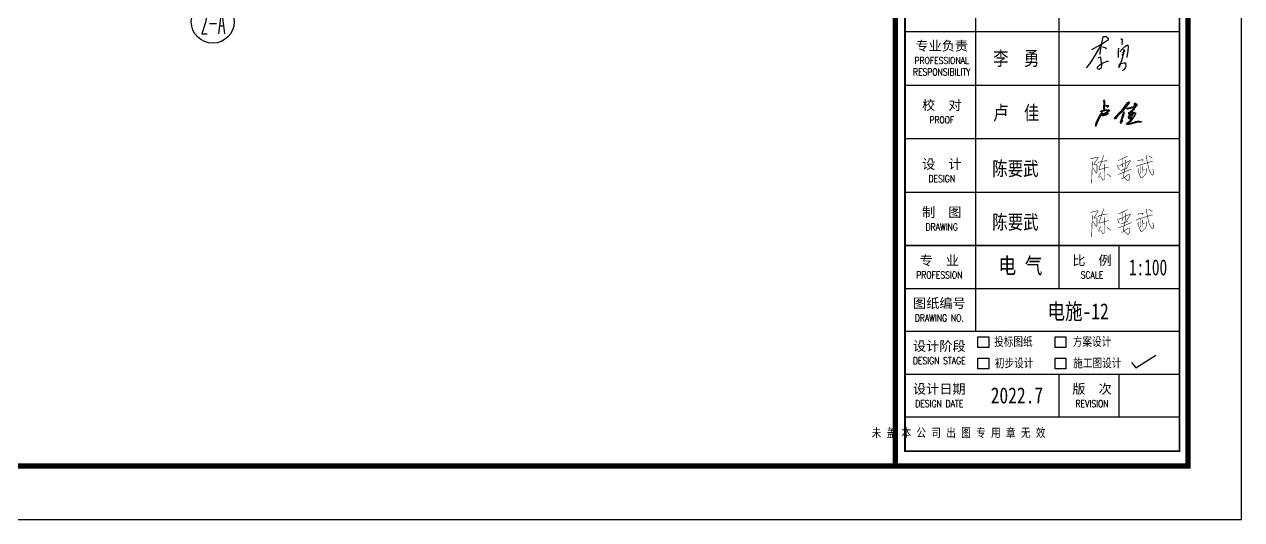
# Model space of a CAD drawing. Extents: x 815029915 to 815825525, y 579155098 to 579748855.
# Drawn here: x 815234161 to 815256903, y 579419462 to 579428713 of the extents above; entities that cross this region are included whole.
import ezdxf
from ezdxf.enums import TextEntityAlignment as Align

# ---------------------------------------------------------------- set-up
doc = ezdxf.new("R2010")
doc.units = 0
doc.header["$LTSCALE"] = 100
doc.header["$MEASUREMENT"] = 0
for name, color, linetype in [('AXIS', 3, 'Continuous'), ('AXIS_TEXT', 7, 'Continuous'), ('PUB_TITLE', 4, 'Continuous'), ('TK', 7, 'Continuous'), ('TK-TEXT', 4, 'Continuous'), ('ZG-图号', 2, 'Continuous'), ('ZG-图框层', 4, 'Continuous'), ('zm', 1, 'Continuous')]:
    doc.layers.add(name, color=color, linetype=linetype)
doc.layers.add('平面看线', color=175, linetype='Continuous', lineweight=9)
doc.styles.add('-宋体', font='', dxfattribs={"width": 0.8})
doc.styles.add('_TCH_AXIS', font='COMPLEX', dxfattribs={"bigfont": 'GBCBIG'})
doc.styles.add('CCIAD-图框(可变字)', font='', dxfattribs={"width": 0.7})
doc.styles.add('CCIAD-图框(标题项)', font='')
doc.styles.add('COMPLEX', font='COMPLEX')
doc.styles.add('基本字体', font='simplex.shx', dxfattribs={"height": 180, "bigfont": 'hztxt.shx'})
doc.styles.get('-宋体').set_extended_font_data('SimSun')
doc.styles.get('CCIAD-图框(可变字)').set_extended_font_data('SimHei')
doc.styles.get('CCIAD-图框(标题项)').set_extended_font_data('SimHei')

# ---------------------------------------------------------------- blocks, each defined once
blk = doc.blocks.new('CCIAD-TK-A0-图签')
at = {"layer": 'TK'}
for p, q in [((1139.27, 121.63), (1139.27, 51.63)), ((1154.86, 121.63), (1154.86, 51.63)), ((1126.12, 91.63), (1177.19, 91.63)), ((1126.12, 91.63), (1177.19, 91.63)), ((1126.12, 81.63), (1177.19, 81.63)), ((1126.12, 81.63), (1177.19, 81.63)), ((1126.12, 71.63), (1177.19, 71.63)), ((1126.12, 71.63), (1177.19, 71.63)), ((1126.12, 61.63), (1177.19, 61.63)), ((1126.12, 61.63), (1177.19, 61.63)), ((1177.19, 51.63), (1126.12, 51.63)), ((1126.12, 51.63), (1177.19, 51.63)), ((1126.12, 51.63), (1177.19, 51.63)), ((1126.32, 51.63), (1177.39, 51.63)), ((1128.32, 51.63), (1177.39, 51.63)), ((1139.27, 51.63), (1139.27, 35.63)), ((1154.86, 51.63), (1154.86, 43.63)), ((1166.05, 51.63), (1166.05, 43.63)), ((1126.32, 43.63), (1177.39, 43.63)), ((1128.32, 43.63), (1177.39, 43.63)), ((1126.32, 35.63), (1177.39, 35.63)), ((1128.32, 35.63), (1177.39, 35.63)), ((1128.32, 35.63), (1177.39, 35.63)), ((1128.32, 35.63), (1177.39, 35.63)), ((1128.32, 35.63), (1177.39, 35.63)), ((1126.32, 27.63), (1177.39, 27.63)), ((1128.32, 27.63), (1177.39, 27.63)), ((1154.86, 27.63), (1154.86, 19.63)), ((1166.05, 27.63), (1166.05, 19.63)), ((1126.32, 19.63), (1177.39, 19.63)), ((1128.32, 19.63), (1168.32, 19.63))]:
    blk.add_line(p, q, dxfattribs=at)
at = {"layer": 'TK', "const_width": 1}
blk.add_lwpolyline([(1124.29, 10.46), (1124.29, 831)], dxfattribs=at)
at = {"layer": 'TK'}
blk.add_lwpolyline([(1124.29, 10.46), (1179, 10.46), (1179, 831)], dxfattribs=at)
at = {"layer": 'TK', "const_width": 0.347}
blk.add_lwpolyline([(1126.12, 185.4), (1177.39, 185.4), (1177.39, 13.25), (1126.12, 13.25)], close=True, dxfattribs=at)
at = {"layer": 'TK'}
for points in [[(1139.74, 34.63), (1141.74, 34.63), (1141.74, 32.63), (1139.74, 32.63)], [(1154.15, 34.63), (1156.15, 34.63), (1156.15, 32.63), (1154.15, 32.63)], [(1139.74, 30.63), (1141.74, 30.63), (1141.74, 28.63), (1139.74, 28.63)], [(1154.15, 30.63), (1156.15, 30.63), (1156.15, 28.63), (1154.15, 28.63)]]:
    blk.add_lwpolyline(points, close=True, dxfattribs=at)
at = {"layer": 'TK', "style": '基本字体', "width": 0.8}
for s, p in [('投标图纸', (1146.35, 33.63)), ('方案设计  ', (1162.03, 33.63)), ('初步设计', (1146.5, 29.63)), ('施工图设计', (1162.03, 29.63))]:
    blk.add_text(s, height=1.8, dxfattribs=at).set_placement(p, align=Align.MIDDLE_CENTER)
blk.add_text('未 盖 本 公 司 出 图 专 用 章 无 效', height=1.8, dxfattribs=at).set_placement((1152.34, 16.61), align=Align.MIDDLE_RIGHT)
at = {"layer": 'TK', "char_height": 1.8, "attachment_point": 5, "style": '基本字体'}
for s, insert, width in [('{\\fSimHei|b0|i0|c134|p49;专业负责\\H1.615x;\\W0.8;\\P\\Fsimplex,hztxt|c134;\\H0.4472x;PROFESSIONAL RESPONSIBILITY}', (1132.98, 86.63), 11.6), ('{\\fSimHei|b0|i0|c134|p49;校  对\\H1.167x;\\P\\Fsimplex,hztxt|c134;\\H0.6189x;\\W0.8;PROOF }', (1132.98, 76.63), 11.6), ('{\\fSimHei|b0|i0|c134|p49;设  计\\H1.167x;\\P\\Fsimplex,hztxt|c134;\\H0.6189x;\\W0.8;DESIGN }', (1132.98, 65.63), 11.6), ('{\\fSimHei|b0|i0|c134|p49;制  图\\H1.167x;\\P\\Fsimplex,hztxt|c134;\\H0.6189x;\\W0.8;DRAWING\\H1.3846x; }', (1132.98, 56.63), 11.6), ('{\\fSimHei|b0|i0|c134|p49;专  业\\P\\Fsimplex,hztxt|c134;\\H0.7222x;\\W0.8;PROFESSION\\H1.3847x;  }', (1132.52, 47.63), 11.6), ('{\\fSimHei|b0|i0|c134|p49;比  例\\P\\Fsimplex,hztxt|c134;\\H0.7222x;\\W0.8;SCALE }', (1161.05, 47.63), 10), ('{\\fSimHei|b0|i0|c134|p49;图纸编号 \\W0.8;\\P\\Fsimplex,hztxt|c134;\\H0.7222x;DRAWING NO.\\H1.3847x; }', (1132.52, 39.63), 11.6), ('{\\fSimHei|b0|i0|c134|p49;设计阶段\\W0.8;\\P\\Fsimplex,hztxt|c134;\\H0.7222x;DESIGN STAGE}', (1132.52, 31.63), 11.6), ('{\\fSimHei|b0|i0|c134|p49;设计日期\\fKaiTi_GB2312|b0|i0|c134|p49;\\H1.167x;\\W0.8;\\P\\Fsimplex,hztxt|c134;\\H0.619x;DESIGN DATE }', (1132.52, 23.63), 11.6), ('{\\fSimHei|b0|i0|c134|p49;版  次\\Fsimplex,hztxt|c134;\\H0.7222x;\\W0.8;REVISION}', (1161.05, 23.63), 10)]:
    blk.add_mtext(s, dxfattribs=dict(at, insert=insert, width=width))
blk = doc.blocks.new('_AXISO')
blk.add_circle((0, 0), 0.5)
at = {"layer": 'AXIS_TEXT', "style": 'COMPLEX', "width": 1.041667}
blk.add_attdef('A', text='', height=0.56, dxfattribs=at).set_placement((-0.25, -0.28), (0.25, -0.28), align=Align.FIT)
blk = doc.blocks.new('李勇')
at = {"color": 7, "lineweight": 30}
for p, q in [((8612, 21581), (8793, 21684)), ((8741, 21589), (8791, 21683)), ((8786, 21661), (8775, 21599)), ((8807, 21758), (8786, 21661)), ((8793, 21684), (8925, 21772)), ((8813, 21791), (8807, 21758)), ((8816, 21811), (8813, 21791)), ((8813, 21633), (8863, 21620)), ((8825, 21818), (8816, 21811)), ((8843, 21821), (8825, 21818)), ((8865, 21819), (8843, 21821)), ((8863, 21620), (8886, 21601)), ((8885, 21817), (8865, 21819)), ((8900, 21808), (8885, 21817)), ((8913, 21799), (8900, 21808)), ((8923, 21784), (8913, 21799)), ((8925, 21772), (8923, 21784)), ((9109, 21606), (9106, 21557)), ((9153, 21787), (9178, 21772)), ((9173, 21710), (9169, 21690)), ((9169, 21690), (9183, 21676)), ((9180, 21730), (9173, 21710)), ((9178, 21772), (9178, 21758)), ((9178, 21758), (9180, 21730)), ((9186, 21596), (9237, 21643)), ((9237, 21643), (9268, 21661)), ((9268, 21661), (9282, 21661)), ((9288, 21642), (9281, 21553)), ((9282, 21661), (9288, 21642)), ((8579, 21323), (8664, 21451)), ((8664, 21451), (8741, 21589)), ((8731, 21428), (8773, 21448)), ((8775, 21599), (8763, 21517)), ((8763, 21517), (8763, 21493)), ((8763, 21493), (8763, 21487)), ((8773, 21448), (8781, 21373)), ((9106, 21557), (9100, 21511)), ((9100, 21511), (9103, 21474)), ((9103, 21474), (9104, 21438)), ((9104, 21438), (9104, 21430)), ((9136, 21536), (9186, 21596)), ((9183, 21433), (9167, 21375)), ((9173, 21478), (9218, 21511)), ((9210, 21586), (9183, 21433)), ((9186, 21529), (9235, 21556)), ((9265, 21446), (9264, 21436)), ((9281, 21553), (9265, 21446)), ((8510, 21243), (8579, 21323)), ((8716, 21247), (8725, 21261)), ((8718, 21225), (8716, 21247)), ((8731, 21217), (8718, 21225)), ((8725, 21261), (8743, 21278)), ((8746, 21211), (8731, 21217)), ((8743, 21278), (8763, 21295)), ((8765, 21219), (8746, 21211)), ((8763, 21295), (8803, 21326)), ((8786, 21235), (8765, 21219)), ((8781, 21373), (8789, 21299)), ((8789, 21299), (8786, 21235)), ((8803, 21326), (8854, 21346)), ((8854, 21346), (8905, 21363)), ((8905, 21363), (8921, 21363)), ((9121, 21286), (9147, 21320)), ((9124, 21245), (9121, 21286)), ((9135, 21288), (9124, 21245)), ((9167, 21375), (9135, 21288)), ((9147, 21320), (9206, 21334)), ((9196, 21195), (9181, 21186)), ((9214, 21207), (9196, 21195)), ((9206, 21334), (9239, 21332)), ((9234, 21242), (9214, 21207)), ((9244, 21267), (9234, 21242)), ((9239, 21332), (9244, 21267))]:
    blk.add_line(p, q, dxfattribs=at)
blk = doc.blocks.new('gadad23a')
at = {"layer": '平面看线', "const_width": 100}
for points in [[(129300, 115871), (130634, 116195, -0.1501237), (130663, 116193), (130711, 116175, -0.4769308), (130735, 116101), (129958, 114882, 0.703116), (130016, 114807), (130242, 114881, -0.1919007), (130279, 114878), (130443, 114800, -0.1668975), (130467, 114777), (130516, 114678, -0.1165205), (130522, 114655), (130522, 113410, -0.1346773), (130515, 113384), (130441, 113260, -0.556571), (130356, 113258), (129742, 114206)], [(131775, 116553), (130868, 113925, 0.557185), (130922, 113859), (131024, 113872), (132727, 114378)], [(139687, 116566), (139940, 115144), (140298, 113636, 0.0775412), (140304, 113622), (140692, 112978), (140816, 112838, 0.4800019), (140894, 112842), (141024, 113023, 0.1478168), (141034, 113050), (141049, 113447, 0.0599099), (141048, 113459), (140933, 114030)], [(130637, 115013), (130859, 115235, -0.129081), (130881, 115248), (131523, 115427), (132286, 115499, 0.1942363), (132319, 115516), (132460, 115681)], [(131867, 114919), (131936, 114795, -0.1312243), (131942, 114770), (131913, 112094, -0.229929), (131893, 112055), (131700, 111906, -0.4442535), (131627, 111919), (131191, 112623)], [(134479, 114648), (134686, 114623, 0.1412884), (134714, 114627), (136699, 115567, -0.745112), (136763, 115496), (136015, 114271)], [(135747, 114110), (135417, 112637, 0.1771644), (135421, 112603), (135517, 112420, 0.0932578), (135528, 112406), (136253, 111773, 0.4326837), (136325, 111780), (136642, 112193, 0.2022758), (136652, 112231), (136559, 112877, 0.3728163), (136509, 112920), (136309, 112920, 0.1620353), (136279, 112910), (135311, 112185, -0.1990793), (135274, 112176), (134997, 112216)], [(137796, 114387), (137992, 114555, -0.1045325), (138010, 114565), (140768, 115393, -0.0730404), (140783, 115395), (140909, 115395)], [(138021, 115539), (139052, 115724, -0.4671351), (139111, 115675), (139111, 115641, -0.1600729), (139101, 115611), (138969, 115432)], [(138254, 114091), (138160, 113731, 0.1568592), (138162, 113700), (138682, 112354, 0.3099536), (138729, 112322), (138920, 112322, 0.2045327), (138956, 112337), (139554, 112962, 0.0790878), (139563, 112975), (139695, 113250, 0.0646602), (139699, 113262), (139787, 113719, 0.0485105), (139788, 113729), (139786, 114121)], [(138698, 114771), (138706, 113365, -0.1495875), (138697, 113337), (138577, 113157)], [(131225, 113282), (130897, 112730, 0.1348415), (130890, 112705), (130890, 112304)]]:
    blk.add_lwpolyline(points, format="xyb", dxfattribs=at)
for points in [[(134496, 115562), (136247, 116397)], [(135290, 115941), (135254, 114307)], [(140164, 116488), (140870, 115997)], [(129652, 115349), (129508, 111282)], [(134283, 114674), (134692, 113831)], [(134480, 112953), (136969, 113988)], [(134932, 113672), (136284, 114227)], [(135890, 115676), (135747, 114110)], [(139055, 114503), (139079, 113173)], [(139069, 113773), (139433, 113888)], [(132390, 113071), (133122, 112524)]]:
    blk.add_lwpolyline(points, dxfattribs=at)
blk = doc.blocks.new('ll')
at = {"layer": 'ZG-图框层'}
blk.add_lwpolyline([(815136770, 579524220), (815255670, 579524220), (815255670, 579608320), (815136770, 579608320)], close=True, dxfattribs=at)

msp = doc.modelspace()

# ---------------------------------------------------------------- hatches: boundary and pattern name
h = msp.add_hatch(color=256)
h.paths.add_polyline_path([(815254413.9, 579427191.8), (815254406.1, 579427200.2), (815254366.7, 579427203.4), (815254361.2, 579427192.1), (815254362.5, 579427182.8), (815254371.9, 579427184), (815254390, 579427186.3), (815254388, 579427173.4), (815254388, 579427165.3), (815254405.2, 579427167.6), (815254410.7, 579427178.9)])
h.paths.add_polyline_path([(815254353.9, 579427136.6), (815254339.1, 579427143.2), (815254339.1, 579427162.1), (815254347.3, 579427229.6), (815254347.3, 579427276.6), (815254335.8, 579427298), (815254318.5, 579427288.1), (815254325.1, 579427247.7), (815254325.1, 579427227.1), (815254319.3, 579427175.3), (815254319.3, 579427157.2), (815254319.3, 579427136.6), (815254319.3, 579427120.1), (815254344.9, 579427125)])
h.paths.add_polyline_path([(815254431, 579427107.8), (815254418.1, 579427115.5), (815254403.6, 579427115.5), (815254374.5, 579427115.5), (815254332.5, 579427110.4), (815254296.2, 579427102.6), (815254269.8, 579427092.7), (815254263.6, 579427083.9), (815254271.3, 579427076.2), (815254281.2, 579427076.2), (815254296.2, 579427082.9), (815254320.1, 579427093.3), (815254347.6, 579427095.9), (815254396.8, 579427102.1), (815254408.7, 579427098.4), (815254398.9, 579427087), (815254380.7, 579427078.2), (815254345.5, 579427055.4), (815254320.6, 579427047.1), (815254295.2, 579427031.1), (815254282.2, 579427018.1), (815254289, 579427009.3), (815254303.5, 579427003.1), (815254318.5, 579427003.1), (815254341.5, 579427007.7), (815254359, 579427014.5), (815254377.6, 579427021.8), (815254391.1, 579427031.6), (815254399.9, 579427044.6), (815254402, 579427052.8), (815254394, 579427064), (815254387.5, 579427058), (815254378.8, 579427050), (815254374.5, 579427044.6), (815254365.2, 579427032.6), (815254348.1, 579427024.3), (815254331, 579427020.7), (815254310.7, 579427020.7), (815254304, 579427020.7), (815254308.1, 579427026.4), (815254331, 579427035.7), (815254350.1, 579427046.6), (815254366.2, 579427056.5), (815254388.2, 579427065.5), (815254401.5, 579427073.1), (815254421.8, 579427084.6), (815254426.9, 579427097.4)])
h.paths.add_polyline_path([(815254310.4, 579427046.1), (815254310.4, 579427052.9), (815254304.5, 579427051.7), (815254281.7, 579427052.3), (815254264, 579427036.7), (815254246.9, 579427008.7), (815254201.5, 579426916.5), (815254180.9, 579426874.6), (815254173.3, 579426831.1), (815254169.9, 579426811.8), (815254181.6, 579426817), (815254191.5, 579426838.6), (815254206.2, 579426870.3), (815254229.6, 579426921), (815254262.3, 579426991.7), (815254277.2, 579427022.7), (815254288, 579427033.4)])
h.paths.add_polyline_path([(815254701.8, 579427120.4), (815254798.6, 579427247.1), (815254800.3, 579427263.8), (815254776.9, 579427254.7), (815254744.3, 579427214.6), (815254688.4, 579427140.4), (815254635, 579427079.5), (815254533.2, 579426973.5), (815254526.5, 579426949.5), (815254543.2, 579426949.5), (815254558.2, 579426967.7), (815254581.6, 579426996.1), (815254657.5, 579427071.1)])
h.paths.add_polyline_path([(815254709, 579427044.8), (815254709, 579427066.2), (815254701.7, 579427078.2), (815254693.9, 579427063.1), (815254678.7, 579427032.2), (815254672.4, 579426998.1), (815254656.7, 579426955.7), (815254642.3, 579426917), (815254635.7, 579426893.4), (815254630, 579426873.1), (815254649.8, 579426867.2), (815254660.9, 579426877.7), (815254669.8, 579426897.6), (815254680.8, 579426916.4), (815254663.5, 579426907.5), (815254661.4, 579426918.5), (815254675, 579426952), (815254698.6, 579427016.4)])
h.paths.add_polyline_path([(815254944.8, 579427200.4), (815254942.7, 579427217.2), (815254934.2, 579427228.2), (815254918.4, 579427238.8), (815254907.4, 579427238.8), (815254900, 579427233.5), (815254900, 579427215.1), (815254900, 579427195.6), (815254893.2, 579427184.1), (815254872.4, 579427173), (815254840, 579427165.1), (815254797.3, 579427154.8), (815254767.9, 579427149.7), (815254752.4, 579427147), (815254763, 579427134.4), (815254768.3, 579427128), (815254820.6, 579427141.2), (815254887.7, 579427165), (815254887.7, 579427158.1), (815254868.7, 579427122.7), (815254817.4, 579427078.4), (815254809.5, 579427073.1), (815254794.1, 579427065.2), (815254794.1, 579427057.2), (815254794.1, 579427037), (815254800.5, 579427032.2), (815254822.7, 579427034.3), (815254841.7, 579427041.7), (815254866.6, 579427047.5), (815254852.3, 579427037.5), (815254837.5, 579427031.7), (815254820, 579427018.5), (815254802.6, 579427002.1), (815254790.4, 579426985.2), (815254787.2, 579426971.9), (815254792, 579426959.8), (815254796.3, 579426949.3), (815254814.2, 579426949.3), (815254826.9, 579426954), (815254845.9, 579426965.1), (815254837.5, 579426945), (815254827.4, 579426926.1), (815254810, 579426904.9), (815254797.8, 579426890.1), (815254769.8, 579426875.8), (815254756.6, 579426865.8), (815254754, 579426847.8), (815254767.7, 579426841), (815254801, 579426841), (815254828, 579426847.8), (815254849.7, 579426856.5), (815254877.1, 579426863.2), (815254903.7, 579426869.6), (815254926.8, 579426877.4), (815254942.1, 579426882.6), (815254973.9, 579426885.9), (815254999.2, 579426888.5), (815255011.4, 579426888.5), (815255033.1, 579426894.9), (815255029.4, 579426897.5), (815254992.9, 579426902.8), (815254948.5, 579426902.8), (815254921.5, 579426897.5), (815254910.4, 579426890.1), (815254889.8, 579426882.2), (815254863.9, 579426878.5), (815254833.3, 579426866.9), (815254806.8, 579426855.8), (815254780.6, 579426852.6), (815254780.6, 579426861.7), (815254794.7, 579426871.6), (815254811.1, 579426883.2), (815254823.7, 579426898), (815254844.9, 579426922.9), (815254863.9, 579426953.2), (815254881, 579426980.5), (815254891.7, 579426997.6), (815254913.2, 579427031.9), (815254919.5, 579427043.5), (815254923.2, 579427052.4), (815254912.6, 579427058.7), (815254895.8, 579427051.9), (815254876.5, 579427033.2), (815254865.5, 579427013.7), (815254855.3, 579426995.6), (815254848.4, 579426983.5), (815254826.8, 579426969.3), (815254810.5, 579426965.1), (815254810.5, 579426973.5), (815254815.8, 579426990.3), (815254833.2, 579427007.7), (815254848.9, 579427023.5), (815254864.2, 579427034), (815254873, 579427045.6), (815254890, 579427057.3), (815254903.1, 579427066.2), (815254903.1, 579427075.6), (815254885.8, 579427072.5), (815254867.9, 579427069.4), (815254847.1, 579427058.4), (815254829.5, 579427053.6), (815254815.8, 579427049.9), (815254815.8, 579427053.1), (815254828, 579427071.1), (815254847.8, 579427087), (815254865.8, 579427101.5), (815254888.4, 579427119.6), (815254897.2, 579427136.3), (815254909.5, 579427159.3), (815254918.4, 579427176.2), (815254936.3, 579427183.5)])
h.paths.add_polyline_path([(815254917.9, 579427196.2), (815254912.6, 579427201.2), (815254917.6, 579427220.4), (815254925.5, 579427218.1), (815254930.2, 579427211.5)], flags=16)

# ---------------------------------------------------------------- linework, layer by layer
for points in [[(815254269.8, 579427092.7), (815254296.2, 579427102.6), (815254332.5, 579427110.4), (815254374.5, 579427115.5), (815254403.6, 579427115.5), (815254418.1, 579427115.5), (815254431, 579427107.8), (815254426.9, 579427097.4), (815254421.8, 579427084.6), (815254401.5, 579427073.1), (815254388.2, 579427065.5), (815254366.2, 579427056.5), (815254350.1, 579427046.6), (815254331, 579427035.7), (815254308.1, 579427026.4), (815254304, 579427020.7), (815254310.7, 579427020.7), (815254331, 579427020.7), (815254348.1, 579427024.3), (815254365.2, 579427032.6), (815254374.5, 579427044.6), (815254378.8, 579427050), (815254387.5, 579427058), (815254394, 579427064), (815254402, 579427052.8), (815254399.9, 579427044.6), (815254391.1, 579427031.6), (815254377.6, 579427021.8), (815254359, 579427014.5), (815254341.5, 579427007.7), (815254318.5, 579427003.1), (815254303.5, 579427003.1), (815254289, 579427009.3), (815254282.2, 579427018.1), (815254295.2, 579427031.1), (815254320.6, 579427047.1), (815254345.5, 579427055.4), (815254380.7, 579427078.2), (815254398.9, 579427087), (815254408.7, 579427098.4), (815254396.8, 579427102.1), (815254347.6, 579427095.9), (815254320.1, 579427093.3), (815254296.2, 579427082.9), (815254281.2, 579427076.2), (815254271.3, 579427076.2), (815254263.6, 579427083.9)], [(815254318.5, 579427288.1), (815254325.1, 579427247.7), (815254325.1, 579427227.1), (815254319.3, 579427175.3), (815254319.3, 579427157.2), (815254319.3, 579427136.6), (815254319.3, 579427120.1), (815254344.9, 579427125), (815254353.9, 579427136.6), (815254339.1, 579427143.2), (815254339.1, 579427162.1), (815254347.3, 579427229.6), (815254347.3, 579427276.6), (815254335.8, 579427298)], [(815254366.7, 579427203.4), (815254406.1, 579427200.2), (815254413.9, 579427191.8), (815254410.7, 579427178.9), (815254405.2, 579427167.6), (815254388, 579427165.3), (815254388, 579427173.4), (815254390, 579427186.3), (815254371.9, 579427184), (815254362.5, 579427182.8), (815254361.2, 579427192.1)], [(815254798.6, 579427247.1), (815254701.8, 579427120.4), (815254657.5, 579427071.1), (815254581.6, 579426996.1), (815254558.2, 579426967.7), (815254543.2, 579426949.5), (815254526.5, 579426949.5), (815254533.2, 579426973.5), (815254635, 579427079.5), (815254688.4, 579427140.4), (815254744.3, 579427214.6), (815254776.9, 579427254.7), (815254800.3, 579427263.8)], [(815254767.9, 579427149.7), (815254797.3, 579427154.8), (815254840, 579427165.1), (815254872.4, 579427173), (815254893.2, 579427184.1), (815254900, 579427195.6), (815254900, 579427215.1), (815254900, 579427233.5), (815254907.4, 579427238.8), (815254918.4, 579427238.8), (815254934.2, 579427228.2), (815254942.7, 579427217.2), (815254944.8, 579427200.4), (815254936.3, 579427183.5), (815254918.4, 579427176.2), (815254909.5, 579427159.3), (815254897.2, 579427136.3), (815254888.4, 579427119.6), (815254865.8, 579427101.5), (815254847.8, 579427087), (815254828, 579427071.1), (815254815.8, 579427053.1), (815254815.8, 579427049.9), (815254829.5, 579427053.6), (815254847.1, 579427058.4), (815254867.9, 579427069.4), (815254885.8, 579427072.5), (815254903.1, 579427075.6), (815254903.1, 579427066.2), (815254890, 579427057.3), (815254873, 579427045.6), (815254864.2, 579427034), (815254848.9, 579427023.5), (815254833.2, 579427007.7), (815254815.8, 579426990.3), (815254810.5, 579426973.5), (815254810.5, 579426965.1), (815254826.8, 579426969.3), (815254848.4, 579426983.5), (815254855.3, 579426995.6), (815254865.5, 579427013.7), (815254876.5, 579427033.2), (815254895.8, 579427051.9), (815254912.6, 579427058.7), (815254923.2, 579427052.4), (815254919.5, 579427043.5), (815254913.2, 579427031.9), (815254891.7, 579426997.6), (815254881, 579426980.5), (815254863.9, 579426953.2), (815254844.9, 579426922.9), (815254823.7, 579426898), (815254811.1, 579426883.2), (815254794.7, 579426871.6), (815254780.6, 579426861.7), (815254780.6, 579426852.6), (815254806.8, 579426855.8), (815254833.3, 579426866.9), (815254863.9, 579426878.5), (815254889.8, 579426882.2), (815254910.4, 579426890.1), (815254921.5, 579426897.5), (815254948.5, 579426902.8), (815254992.9, 579426902.8), (815255029.4, 579426897.5), (815255033.1, 579426894.9), (815255011.4, 579426888.5), (815254999.2, 579426888.5), (815254973.9, 579426885.9), (815254942.1, 579426882.6), (815254926.8, 579426877.4), (815254903.7, 579426869.6), (815254877.1, 579426863.2), (815254849.7, 579426856.5), (815254828, 579426847.8), (815254801, 579426841), (815254767.7, 579426841), (815254754, 579426847.8), (815254756.6, 579426865.8), (815254769.8, 579426875.8), (815254797.8, 579426890.1), (815254810, 579426904.9), (815254827.4, 579426926.1), (815254837.5, 579426945), (815254845.9, 579426965.1), (815254826.9, 579426954), (815254814.2, 579426949.3), (815254796.3, 579426949.3), (815254792, 579426959.8), (815254787.2, 579426971.9), (815254790.4, 579426985.2), (815254802.6, 579427002.1), (815254820, 579427018.5), (815254837.5, 579427031.7), (815254852.3, 579427037.5), (815254866.6, 579427047.5), (815254841.7, 579427041.7), (815254822.7, 579427034.3), (815254800.5, 579427032.2), (815254794.1, 579427037), (815254794.1, 579427057.2), (815254794.1, 579427065.2), (815254809.5, 579427073.1), (815254817.4, 579427078.4), (815254868.7, 579427122.7), (815254887.7, 579427158.1), (815254887.7, 579427165), (815254820.6, 579427141.2), (815254768.3, 579427128), (815254763, 579427134.4), (815254752.4, 579427147)], [(815254917.6, 579427220.4), (815254912.6, 579427201.2), (815254917.9, 579427196.2), (815254930.2, 579427211.5), (815254925.5, 579427218.1)], [(815254304.5, 579427051.7), (815254281.7, 579427052.3), (815254264, 579427036.7), (815254246.9, 579427008.7), (815254201.5, 579426916.5), (815254180.9, 579426874.6), (815254173.3, 579426831.1), (815254169.9, 579426811.8), (815254181.6, 579426817), (815254191.5, 579426838.6), (815254206.2, 579426870.3), (815254229.6, 579426921), (815254262.3, 579426991.7), (815254277.2, 579427022.7), (815254288, 579427033.4), (815254310.4, 579427046.1), (815254310.4, 579427052.9)], [(815254693.9, 579427063.1), (815254678.7, 579427032.2), (815254672.4, 579426998.1), (815254656.7, 579426955.7), (815254642.3, 579426917), (815254635.7, 579426893.4), (815254630, 579426873.1), (815254649.8, 579426867.2), (815254660.9, 579426877.7), (815254669.8, 579426897.6), (815254680.8, 579426916.4), (815254663.5, 579426907.5), (815254661.4, 579426918.5), (815254675, 579426952), (815254698.6, 579427016.4), (815254709, 579427044.8), (815254709, 579427066.2), (815254701.7, 579427078.2)]]:
    msp.add_lwpolyline(points, close=True)
at = {"layer": 'ZG-图框层'}
msp.add_lwpolyline([(815138002.5, 579419462.3), (815256902.5, 579419462.3), (815256902.5, 579503562.3), (815138002.5, 579503562.3)], close=True, dxfattribs=at)
at = {"layer": 'ZG-图框层', "const_width": 100}
msp.add_lwpolyline([(815140502.5, 579420462.3), (815255902.5, 579420462.3), (815255902.5, 579502562.3), (815140502.5, 579502562.3)], close=True, dxfattribs=at)
at = {"layer": 'zm'}
for p, q in [((815254845, 579422399.7), (815254925.8, 579422296.9)), ((815254925.8, 579422296.9), (815255300.3, 579422531.9))]:
    msp.add_line(p, q, dxfattribs=at)

# ---------------------------------------------------------------- block references
msp.add_blockref('李勇', (815245492.5, 579406661))
at = {"xscale": 0.1, "yscale": 0.1, "zscale": 0.1}
for p in [(815241148.6, 579414613.3), (815241148.6, 579413613.3)]:
    msp.add_blockref('gadad23a', p, dxfattribs=at)
at = {"layer": 'AXIS'}
ref = msp.add_blockref('_AXISO', (815237679.8, 579428760.5), dxfattribs=dict(at, xscale=800, yscale=800, zscale=800))
ref.add_attrib('A', '2-A', dxfattribs={"color": 7, "height": 452.55, "style": '_TCH_AXIS', "width": 0.328125}).set_placement((815237453.5, 579428534.3), (815237906, 579428534.3), align=Align.FIT)
at = {"layer": 'TK', "xscale": 100, "yscale": 100, "zscale": 100}
msp.add_blockref('CCIAD-TK-A0-图签', (815138002.5, 579419416.6), dxfattribs=at)
at = {"layer": 'zm', "color": 1}
msp.add_blockref('ll', (1232.4, -104757.7), dxfattribs=at)

# ---------------------------------------------------------------- texts
at = {"layer": 'PUB_TITLE', "style": 'CCIAD-图框(标题项)', "width": 0.8}
for s, p in [('李  勇', (815252259.8, 579427944.5)), ('卢  佳', (815252259.8, 579426929.3)), ('陈要武', (815252243.3, 579425887.2)), ('陈要武', (815252243.3, 579424887.2))]:
    msp.add_text(s, height=264, dxfattribs=at).set_placement(p)
at = {"layer": 'TK-TEXT', "style": 'CCIAD-图框(可变字)', "width": 0.7}
msp.add_attdef('1:100', text='比例', height=300, dxfattribs=at).set_placement((815255153.8, 579423934.8), align=Align.BOTTOM_CENTER)
at = {"layer": 'ZG-图号', "style": '-宋体', "width": 0.8}
for s, p in [('电 气', (815252769.9, 579424211.8)), ('电施-12', (815253847.6, 579423358.6)), ('2022.7', (815252704, 579421780.9))]:
    msp.add_text(s, height=300, dxfattribs=at).set_placement(p, align=Align.MIDDLE)

doc.saveas('drawing.dxf')
